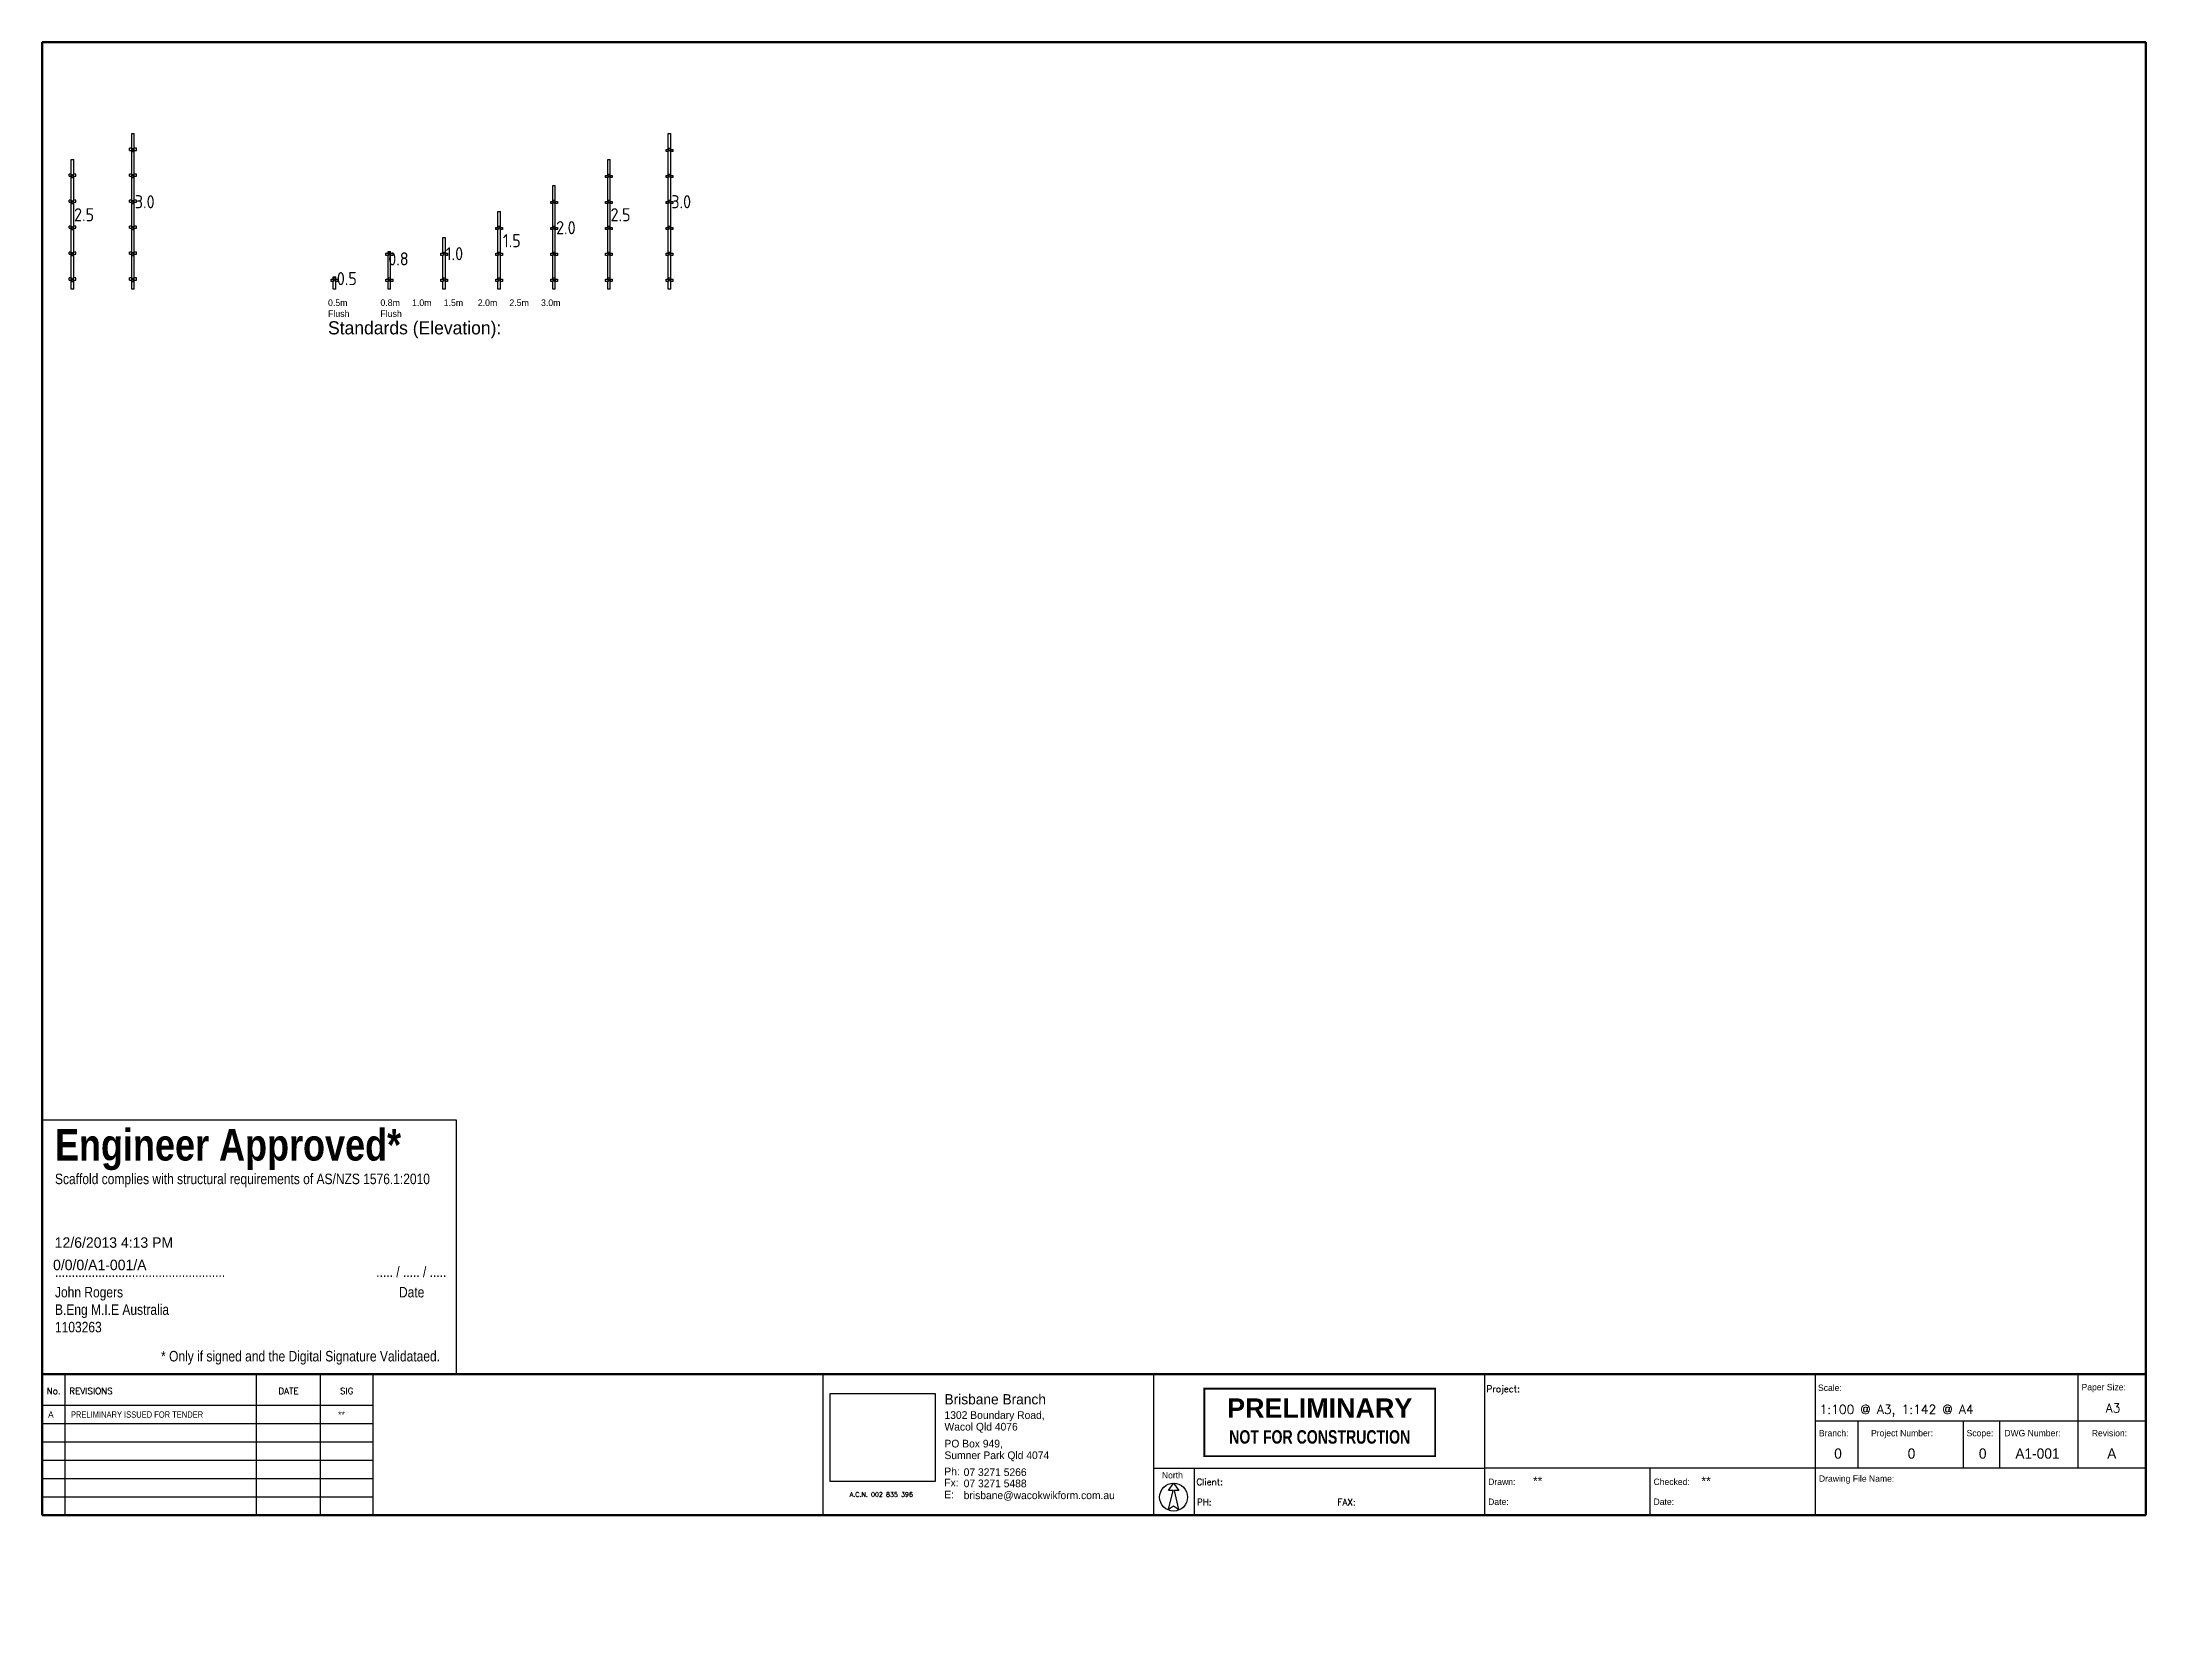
# Paper-space layout '(A3)' of a CAD drawing. Header units: millimetres. Extents: x 0 to 401, y -33 to 272.
# The model-space entities are those that its viewports show. They can reach past a viewport. Long polylines and large blocks are cut down to what shows.
import ezdxf
from ezdxf.enums import TextEntityAlignment as Align

# ---------------------------------------------------------------- set-up
doc = ezdxf.new("R2010")
doc.units = ezdxf.units.MM
doc.layers.get('0').update_dxf_attribs({"linetype": 'CONTINUOUS'})
for name, color, linetype in [('Drawing Sheet', 7, 'CONTINUOUS'), ('PRELIMINARY', 7, 'CONTINUOUS'), ('RED', 8, 'CONTINUOUS')]:
    doc.layers.add(name, color=color, linetype=linetype)
doc.layers.add('Viewport', color=7, linetype='CONTINUOUS', plot=False)
doc.styles.add('ARCH', font='archd.shx', dxfattribs={"height": 250})
doc.styles.add('KwikScaf ISO', font='isocp.shx')
doc.styles.add('ROMANS', font='romans')
doc.styles.add('STAMP', font='ARIALBD.TTF')
picture_1 = doc.add_image_def('image1.jpg', size_in_pixel=(483, 405))

# ---------------------------------------------------------------- blocks, each defined once
blk = doc.blocks.new('PREL')
at = {"layer": 'RED', "const_width": 100}
blk.add_lwpolyline([(6000, 1750), (-6000, 1750), (-6000, -1750), (6000, -1750)], close=True, dxfattribs=at)
at = {"layer": 'RED', "style": 'STAMP'}
blk.add_text('PRELIMINARY', height=1000, dxfattribs=at).set_placement((0, 750), align=Align.MIDDLE)
at = {"layer": 'RED', "style": 'STAMP', "width": 0.75}
blk.add_text('NOT FOR CONSTRUCTION', height=700, dxfattribs=at).set_placement((0, -750), align=Align.MIDDLE)
blk = doc.blocks.new('Revisions')
at = {"layer": 'Drawing Sheet', "color": 5, "style": 'ARCH'}
for tag, p in [('01', (693.39, 209.7)), ('03', (778.76, 209.7)), ('04', (806.45, 209.7))]:
    blk.add_attdef(tag, p, '', height=2.5, dxfattribs=at)
at = {"layer": 'Drawing Sheet', "color": 5, "style": 'ARCH', "width": 0.85}
blk.add_attdef('02', (702.33, 209.7), '', height=2.5, dxfattribs=at)
blk = doc.blocks.new('Branch_Details')
at = {"layer": 'Drawing Sheet', "style": 'ROMANS'}
blk.add_text('A.C.N. 002 835 396', height=1.8, dxfattribs=at).set_placement((713.88, 143.22), align=Align.CENTER)
at = {"layer": 'Drawing Sheet', "char_height": 3, "width": 22.1173, "attachment_point": 1, "style": 'ARCH'}
for s, insert in [('Ph:', (738.42, 154.61)), ('Fx:', (738.42, 150.24)), ('E:', (738.42, 145.62))]:
    blk.add_mtext(s, dxfattribs=dict(at, insert=insert))
at = {"layer": 'Drawing Sheet', "color": 5, "style": 'ARCH', "flags": 8}
for tag, p, height in [('BRANCHNAME', (738.5, 179.22), 4), ('BRANCHADDRESS', (738.5, 173.57), 3), ('BRANCHADDRESS2', (738.5, 169.03), 3), ('BRANCHPOSTALADDRESS', (738.5, 162.45), 3), ('BRANCHPOSTALADDRESS2', (738.5, 157.92), 3), ('BRANCHPHONE', (745.95, 151.31), 3), ('BRANCHFAX', (745.95, 146.94), 3), ('BRANCHEMAIL', (742.34, 142.32), 3)]:
    blk.add_attdef(tag, p, '', height=height, dxfattribs=at)
at = {"layer": 'Drawing Sheet'}
image = blk.add_image(picture_1, insert=(693.9, 149.14), size_in_units=(40.89, 34.29), dxfattribs=at)
image.dxf.flags = 7
blk = doc.blocks.new('North Arrow')
blk.add_lwpolyline([(-53, 1557), (-511, 1557), (0, 2278), (511, 1557), (53, 1557), (490, -323), (0, 0), (-490, -323), (-53, 1557)])
blk = doc.blocks.new('Title_Block')
at = {"layer": 'Drawing Sheet'}
for s, style, p in [('Project:', 'ROMANS', (-256.99, 47.95)), ('Scale:', 'ARCH', (-127.8, 48.38)), ('Paper Size:', 'ARCH', (-25.08, 48.63)), ('Branch:', 'ARCH', (-127.44, 30.71)), ('Project Number:', 'ARCH', (-107.13, 30.71)), ('Scope:', 'ARCH', (-69.88, 30.71)), ('DWG Number:', 'ARCH', (-55.18, 30.71)), ('Revision:', 'ARCH', (-21.08, 30.71)), ('Client:', 'ROMANS', (-370.06, 11.7)), ('Drawn:', 'ARCH', (-256.36, 11.74)), ('Checked:', 'ARCH', (-191.9, 11.74)), ('Drawing File Name:', 'ARCH', (-127.44, 12.99)), ('PH:', 'ROMANS', (-369.86, 3.81)), ('FAX:', 'ROMANS', (-315.07, 3.81)), ('Date:', 'ARCH', (-256.36, 3.98)), ('Date:', 'ARCH', (-191.9, 3.98))]:
    blk.add_text(s, height=2.5, dxfattribs=dict(at, style=style)).set_placement(p)
at = {"layer": 'Drawing Sheet', "color": 5}
for tag, p, style in [('PROJECT_TITLE:', (-239.55, 47.95), 'ROMANS'), ('PROJECT_DESCRIPTION', (-239.55, 41.64), 'ROMANS'), ('SCALE', (-127.19, 39.44), 'ROMANS'), ('PROJECT_DESCRIPTION_2', (-239.55, 35.33), 'ROMANS'), ('PROJECT_DESCRIPTION_3', (-239.55, 29.28), 'ROMANS'), ('PROJECT_DESCRIPTION_4', (-239.55, 22.71), 'ROMANS'), ('CLIENT', (-357.79, 11.7), 'ROMANS'), ('DRAWNBY', (-238.89, 11.55), 'ARCH'), ('CHECKEDBY', (-173.26, 11.55), 'ARCH'), ('PHONE_NO.', (-357.79, 3.81), 'ROMANS'), ('FAX_NO.', (-306.44, 3.81), 'ROMANS'), ('DRAWN_DATE', (-239.11, 3.65), 'ARCH'), ('CHECKED_DATE', (-173.49, 3.65), 'ARCH')]:
    blk.add_attdef(tag, p, '', height=3.5, dxfattribs=dict(at, style=style))
for tag, height, style, p in [('PAPER_SIZE', 3.5, 'ROMANS', (-12.79, 40)), ('BRANCH', 4, 'ARCH', (-119.99, 22)), ('PROJECT_NUMBER', 4, 'ARCH', (-91.36, 22)), ('SCOPE', 4, 'ARCH', (-63.62, 22)), ('DRAWING_NUMBER', 4, 'ARCH', (-42.28, 22)), ('REVISION', 4, 'ARCH', (-13.3, 22))]:
    blk.add_attdef(tag, text='', height=height, dxfattribs=dict(at, style=style)).set_placement(p, align=Align.CENTER)
at = {"layer": 'Drawing Sheet', "color": 5, "style": 'ARCH', "flags": 10}
blk.add_attdef('DRAWING_FILE_NAME', (-100.09, 3.2), '', height=4, dxfattribs=at)
blk = doc.blocks.new('2.0m Standard')
at = {"color": 180, "extrusion": (-1, 6.12323e-17, 0)}
for p, q in [((-40, 1662), (-40, 1702)), ((-36, 1702), (-40, 1702)), ((-40, 1662), (-36, 1662)), ((2, 1702), (-36, 1702)), ((-36, 1662), (2, 1662)), ((0, 1981), (48, 1981)), ((0, 1702), (0, 1981)), ((0, 1207), (0, 1662)), ((2, 1662), (2, 1702)), ((6, 1702), (2, 1702)), ((2, 1662), (6, 1662)), ((6, 1702), (6, 1662)), ((8, 1637), (8, 1677)), ((18, 1677), (8, 1677)), ((8, 1637), (18, 1637)), ((30, 1677), (18, 1677)), ((18, 1637), (30, 1637)), ((40, 1677), (30, 1677)), ((30, 1637), (40, 1637)), ((40, 1637), (40, 1677)), ((42, 1662), (42, 1702)), ((46, 1702), (42, 1702)), ((42, 1662), (46, 1662)), ((46, 1662), (46, 1702)), ((84, 1702), (46, 1702)), ((46, 1662), (84, 1662)), ((48, 1702), (48, 1981)), ((48, 1207), (48, 1662)), ((88, 1702), (84, 1702)), ((84, 1662), (88, 1662)), ((88, 1662), (88, 1702)), ((-36, 1207), (-40, 1207)), ((-40, 1167), (-40, 1207)), ((2, 1207), (-36, 1207)), ((2, 1167), (2, 1207)), ((6, 1207), (2, 1207)), ((6, 1207), (6, 1167)), ((42, 1167), (42, 1207)), ((46, 1207), (42, 1207)), ((84, 1207), (46, 1207)), ((46, 1167), (46, 1207)), ((88, 1207), (84, 1207)), ((88, 1167), (88, 1207)), ((-40, 1167), (-36, 1167)), ((-36, 1167), (2, 1167)), ((0, 712), (0, 1167)), ((2, 1167), (6, 1167)), ((8, 1142), (8, 1182)), ((18, 1182), (8, 1182)), ((8, 1142), (18, 1142)), ((30, 1182), (18, 1182)), ((18, 1142), (30, 1142)), ((40, 1182), (30, 1182)), ((30, 1142), (40, 1142)), ((40, 1142), (40, 1182)), ((42, 1167), (46, 1167)), ((46, 1167), (84, 1167)), ((48, 712), (48, 1167)), ((84, 1167), (88, 1167)), ((-36, 712), (-40, 712)), ((-40, 672), (-40, 712)), ((-40, 672), (-36, 672)), ((2, 712), (-36, 712)), ((-36, 672), (2, 672)), ((0, 217), (0, 672)), ((2, 672), (2, 712)), ((6, 712), (2, 712)), ((2, 672), (6, 672)), ((6, 712), (6, 672)), ((8, 647), (8, 687)), ((18, 687), (8, 687)), ((8, 647), (18, 647)), ((30, 687), (18, 687)), ((18, 647), (30, 647)), ((40, 687), (30, 687)), ((30, 647), (40, 647)), ((40, 647), (40, 687)), ((42, 672), (42, 712)), ((46, 712), (42, 712)), ((42, 672), (46, 672)), ((84, 712), (46, 712)), ((46, 672), (46, 712)), ((46, 672), (84, 672)), ((48, 217), (48, 672)), ((88, 712), (84, 712)), ((84, 672), (88, 672)), ((88, 672), (88, 712)), ((-36, 217), (-40, 217)), ((-40, 177), (-40, 217)), ((-40, 177), (-36, 177)), ((2, 217), (-36, 217)), ((-36, 177), (2, 177)), ((0, 0), (0, 177)), ((48, 0), (0, 0)), ((2, 177), (2, 217)), ((6, 217), (2, 217)), ((2, 177), (6, 177)), ((6, 217), (6, 177)), ((8, 152), (8, 192)), ((18, 192), (8, 192)), ((8, 152), (18, 152)), ((30, 192), (18, 192)), ((18, 152), (30, 152)), ((40, 192), (30, 192)), ((30, 152), (40, 152)), ((40, 152), (40, 192)), ((42, 177), (42, 217)), ((46, 217), (42, 217)), ((42, 177), (46, 177)), ((84, 217), (46, 217)), ((46, 177), (46, 217)), ((46, 177), (84, 177)), ((48, 0), (48, 177)), ((88, 217), (84, 217)), ((84, 177), (88, 177)), ((88, 177), (88, 217))]:
    blk.add_line(p, q, dxfattribs=at)
blk = doc.blocks.new('2.0m Standard with Text')
blk.add_blockref('2.0m Standard', (0, 0))
at = {"color": 7, "style": 'KwikScaf ISO'}
blk.add_text('  2.0  ', height=250, dxfattribs=at).set_placement((723, 1176), align=Align.MIDDLE_RIGHT)
blk = doc.blocks.new('2.5m Standard')
at = {"color": 180, "extrusion": (-1, 6.12323e-17, 0)}
for p, q in [((0, 2476), (48, 2476)), ((0, 2197), (0, 2476)), ((48, 2197), (48, 2476)), ((-36, 2197), (-40, 2197)), ((-40, 2157), (-40, 2197)), ((-40, 2157), (-36, 2157)), ((2, 2197), (-36, 2197)), ((-36, 2157), (2, 2157)), ((0, 1702), (0, 2157)), ((2, 2157), (2, 2197)), ((6, 2197), (2, 2197)), ((2, 2157), (6, 2157)), ((6, 2197), (6, 2157)), ((8, 2132), (8, 2172)), ((18, 2172), (8, 2172)), ((8, 2132), (18, 2132)), ((30, 2172), (18, 2172)), ((18, 2132), (30, 2132)), ((40, 2172), (30, 2172)), ((30, 2132), (40, 2132)), ((40, 2132), (40, 2172)), ((42, 2157), (42, 2197)), ((46, 2197), (42, 2197)), ((42, 2157), (46, 2157)), ((84, 2197), (46, 2197)), ((46, 2157), (46, 2197)), ((46, 2157), (84, 2157)), ((48, 1702), (48, 2157)), ((88, 2197), (84, 2197)), ((84, 2157), (88, 2157)), ((88, 2157), (88, 2197)), ((-36, 1702), (-40, 1702)), ((-40, 1662), (-40, 1702)), ((-40, 1662), (-36, 1662)), ((2, 1702), (-36, 1702)), ((-36, 1662), (2, 1662)), ((0, 1207), (0, 1662)), ((2, 1662), (2, 1702)), ((6, 1702), (2, 1702)), ((2, 1662), (6, 1662)), ((6, 1702), (6, 1662)), ((8, 1637), (8, 1677)), ((18, 1677), (8, 1677)), ((8, 1637), (18, 1637)), ((30, 1677), (18, 1677)), ((18, 1637), (30, 1637)), ((40, 1677), (30, 1677)), ((30, 1637), (40, 1637)), ((40, 1637), (40, 1677)), ((42, 1662), (42, 1702)), ((46, 1702), (42, 1702)), ((42, 1662), (46, 1662)), ((84, 1702), (46, 1702)), ((46, 1662), (46, 1702)), ((46, 1662), (84, 1662)), ((48, 1207), (48, 1662)), ((88, 1702), (84, 1702)), ((84, 1662), (88, 1662)), ((88, 1662), (88, 1702)), ((-36, 1207), (-40, 1207)), ((-40, 1167), (-40, 1207)), ((2, 1207), (-36, 1207)), ((2, 1167), (2, 1207)), ((6, 1207), (2, 1207)), ((6, 1207), (6, 1167)), ((42, 1167), (42, 1207)), ((46, 1207), (42, 1207)), ((84, 1207), (46, 1207)), ((46, 1167), (46, 1207)), ((88, 1207), (84, 1207)), ((88, 1167), (88, 1207)), ((-40, 1167), (-36, 1167)), ((-36, 1167), (2, 1167)), ((0, 712), (0, 1167)), ((2, 1167), (6, 1167)), ((18, 1182), (8, 1182)), ((8, 1142), (8, 1182)), ((8, 1142), (18, 1142)), ((30, 1182), (18, 1182)), ((18, 1142), (30, 1142)), ((40, 1182), (30, 1182)), ((30, 1142), (40, 1142)), ((40, 1142), (40, 1182)), ((42, 1167), (46, 1167)), ((46, 1167), (84, 1167)), ((48, 712), (48, 1167)), ((84, 1167), (88, 1167)), ((-36, 712), (-40, 712)), ((-40, 672), (-40, 712)), ((-40, 672), (-36, 672)), ((2, 712), (-36, 712)), ((-36, 672), (2, 672)), ((0, 217), (0, 672)), ((2, 672), (2, 712)), ((6, 712), (2, 712)), ((2, 672), (6, 672)), ((6, 712), (6, 672)), ((8, 647), (8, 687)), ((18, 687), (8, 687)), ((8, 647), (18, 647)), ((30, 687), (18, 687)), ((18, 647), (30, 647)), ((40, 687), (30, 687)), ((30, 647), (40, 647)), ((40, 647), (40, 687)), ((42, 672), (42, 712)), ((46, 712), (42, 712)), ((42, 672), (46, 672)), ((84, 712), (46, 712)), ((46, 672), (46, 712)), ((46, 672), (84, 672)), ((48, 217), (48, 672)), ((88, 712), (84, 712)), ((84, 672), (88, 672)), ((88, 672), (88, 712)), ((-36, 217), (-40, 217)), ((-40, 177), (-40, 217)), ((-40, 177), (-36, 177)), ((2, 217), (-36, 217)), ((-36, 177), (2, 177)), ((0, 0), (0, 177)), ((48, 0), (0, 0)), ((2, 177), (2, 217)), ((6, 217), (2, 217)), ((2, 177), (6, 177)), ((6, 217), (6, 177)), ((8, 152), (8, 192)), ((18, 192), (8, 192)), ((8, 152), (18, 152)), ((30, 192), (18, 192)), ((18, 152), (30, 152)), ((40, 192), (30, 192)), ((30, 152), (40, 152)), ((40, 152), (40, 192)), ((42, 177), (42, 217)), ((46, 217), (42, 217)), ((42, 177), (46, 177)), ((84, 217), (46, 217)), ((46, 177), (46, 217)), ((46, 177), (84, 177)), ((48, 0), (48, 177)), ((88, 217), (84, 217)), ((84, 177), (88, 177)), ((88, 177), (88, 217))]:
    blk.add_line(p, q, dxfattribs=at)
blk = doc.blocks.new('2.5m Standard with Text')
blk.add_blockref('2.5m Standard', (0, 0))
at = {"color": 7, "style": 'KwikScaf ISO'}
blk.add_text('  2.5  ', height=250, dxfattribs=at).set_placement((723, 1423), align=Align.MIDDLE_RIGHT)
blk = doc.blocks.new('3.0m Standard')
at = {"color": 180, "extrusion": (-1, 6.12323e-17, 0)}
for p, q in [((0, 2972), (48, 2972)), ((0, 2692), (0, 2972)), ((48, 2692), (48, 2972)), ((-36, 2692), (-40, 2692)), ((-40, 2652), (-40, 2692)), ((-40, 2652), (-36, 2652)), ((2, 2692), (-36, 2692)), ((-36, 2652), (2, 2652)), ((0, 2197), (0, 2652)), ((2, 2652), (2, 2692)), ((6, 2692), (2, 2692)), ((2, 2652), (6, 2652)), ((6, 2692), (6, 2652)), ((18, 2667), (8, 2667)), ((8, 2627), (8, 2667)), ((8, 2627), (18, 2627)), ((30, 2667), (18, 2667)), ((18, 2627), (30, 2627)), ((40, 2667), (30, 2667)), ((30, 2627), (40, 2627)), ((40, 2627), (40, 2667)), ((42, 2652), (42, 2692)), ((46, 2692), (42, 2692)), ((42, 2652), (46, 2652)), ((84, 2692), (46, 2692)), ((46, 2652), (46, 2692)), ((46, 2652), (84, 2652)), ((48, 2197), (48, 2652)), ((88, 2692), (84, 2692)), ((84, 2652), (88, 2652)), ((88, 2652), (88, 2692)), ((-36, 2197), (-40, 2197)), ((-40, 2157), (-40, 2197)), ((-40, 2157), (-36, 2157)), ((2, 2197), (-36, 2197)), ((-36, 2157), (2, 2157)), ((0, 1702), (0, 2157)), ((2, 2157), (2, 2197)), ((6, 2197), (2, 2197)), ((2, 2157), (6, 2157)), ((6, 2197), (6, 2157)), ((8, 2132), (8, 2172)), ((18, 2172), (8, 2172)), ((8, 2132), (18, 2132)), ((30, 2172), (18, 2172)), ((18, 2132), (30, 2132)), ((40, 2172), (30, 2172)), ((30, 2132), (40, 2132)), ((40, 2132), (40, 2172)), ((42, 2157), (42, 2197)), ((46, 2197), (42, 2197)), ((42, 2157), (46, 2157)), ((84, 2197), (46, 2197)), ((46, 2157), (46, 2197)), ((46, 2157), (84, 2157)), ((48, 1702), (48, 2157)), ((88, 2197), (84, 2197)), ((84, 2157), (88, 2157)), ((88, 2157), (88, 2197)), ((-36, 1702), (-40, 1702)), ((-40, 1662), (-40, 1702)), ((-40, 1662), (-36, 1662)), ((2, 1702), (-36, 1702)), ((-36, 1662), (2, 1662)), ((0, 1207), (0, 1662)), ((2, 1662), (2, 1702)), ((6, 1702), (2, 1702)), ((2, 1662), (6, 1662)), ((6, 1702), (6, 1662)), ((8, 1637), (8, 1677)), ((18, 1677), (8, 1677)), ((8, 1637), (18, 1637)), ((30, 1677), (18, 1677)), ((18, 1637), (30, 1637)), ((40, 1677), (30, 1677)), ((30, 1637), (40, 1637)), ((40, 1637), (40, 1677)), ((42, 1662), (42, 1702)), ((46, 1702), (42, 1702)), ((42, 1662), (46, 1662)), ((84, 1702), (46, 1702)), ((46, 1662), (46, 1702)), ((46, 1662), (84, 1662)), ((48, 1207), (48, 1662)), ((88, 1702), (84, 1702)), ((84, 1662), (88, 1662)), ((88, 1662), (88, 1702)), ((-36, 1207), (-40, 1207)), ((-40, 1167), (-40, 1207)), ((2, 1207), (-36, 1207)), ((2, 1167), (2, 1207)), ((6, 1207), (2, 1207)), ((6, 1207), (6, 1167)), ((42, 1167), (42, 1207)), ((46, 1207), (42, 1207)), ((84, 1207), (46, 1207)), ((46, 1167), (46, 1207)), ((88, 1207), (84, 1207)), ((88, 1167), (88, 1207)), ((-40, 1167), (-36, 1167)), ((-36, 1167), (2, 1167)), ((0, 712), (0, 1167)), ((2, 1167), (6, 1167)), ((8, 1142), (8, 1182)), ((18, 1182), (8, 1182)), ((8, 1142), (18, 1142)), ((30, 1182), (18, 1182)), ((18, 1142), (30, 1142)), ((40, 1182), (30, 1182)), ((30, 1142), (40, 1142)), ((40, 1142), (40, 1182)), ((42, 1167), (46, 1167)), ((46, 1167), (84, 1167)), ((48, 712), (48, 1167)), ((84, 1167), (88, 1167)), ((-36, 712), (-40, 712)), ((-40, 672), (-40, 712)), ((-40, 672), (-36, 672)), ((2, 712), (-36, 712)), ((-36, 672), (2, 672)), ((0, 217), (0, 672)), ((2, 672), (2, 712)), ((6, 712), (2, 712)), ((2, 672), (6, 672)), ((6, 712), (6, 672)), ((18, 687), (8, 687)), ((8, 647), (8, 687)), ((8, 647), (18, 647)), ((30, 687), (18, 687)), ((18, 647), (30, 647)), ((40, 687), (30, 687)), ((30, 647), (40, 647)), ((40, 647), (40, 687)), ((42, 672), (42, 712)), ((46, 712), (42, 712)), ((42, 672), (46, 672)), ((84, 712), (46, 712)), ((46, 672), (46, 712)), ((46, 672), (84, 672)), ((48, 217), (48, 672)), ((88, 712), (84, 712)), ((84, 672), (88, 672)), ((88, 672), (88, 712)), ((-36, 217), (-40, 217)), ((-40, 177), (-40, 217)), ((-40, 177), (-36, 177)), ((2, 217), (-36, 217)), ((-36, 177), (2, 177)), ((0, 0), (0, 177)), ((48, 0), (0, 0)), ((2, 177), (2, 217)), ((6, 217), (2, 217)), ((2, 177), (6, 177)), ((6, 217), (6, 177)), ((8, 152), (8, 192)), ((18, 192), (8, 192)), ((8, 152), (18, 152)), ((30, 192), (18, 192)), ((18, 152), (30, 152)), ((40, 192), (30, 192)), ((30, 152), (40, 152)), ((40, 152), (40, 192)), ((42, 177), (42, 217)), ((46, 217), (42, 217)), ((42, 177), (46, 177)), ((84, 217), (46, 217)), ((46, 177), (46, 217)), ((46, 177), (84, 177)), ((48, 0), (48, 177)), ((88, 217), (84, 217)), ((84, 177), (88, 177)), ((88, 177), (88, 217))]:
    blk.add_line(p, q, dxfattribs=at)
blk = doc.blocks.new('*U56')
blk.add_blockref('3.0m Standard', (0, 0))
at = {"color": 7, "style": 'KwikScaf ISO'}
blk.add_text('  3.0  ', height=250, dxfattribs=at).set_placement((723, 1671), align=Align.MIDDLE_RIGHT)
blk = doc.blocks.new('0.5m Standard Elev')
at = {"color": 180, "extrusion": (-1, 6.12323e-17, 0)}
for p, q in [((-24, 192), (-24, 238)), ((-24, 0), (-24, 152)), ((24, 0), (-24, 0)), ((24, 192), (24, 238)), ((24, 0), (24, 152))]:
    blk.add_line(p, q, dxfattribs=at)
at = {"color": 180}
for p, q in [((-24, 238), (24, 238)), ((-22, 192), (-22, 152)), ((22, 192), (22, 152))]:
    blk.add_line(p, q, dxfattribs=at)
for points in [[(-64, 192), (-18, 192), (-18, 152), (-64, 152)], [(-16, 217), (16, 217), (16, 177), (-16, 177)], [(18, 192), (64, 192), (64, 152), (18, 152)]]:
    blk.add_lwpolyline(points, close=True, dxfattribs=at)
blk = doc.blocks.new('0.5m Standard Elev with Text')
blk.add_blockref('0.5m Standard Elev', (0, 0))
at = {"color": 7, "style": 'KwikScaf ISO'}
blk.add_text('  0.5  ', height=250, dxfattribs=at).set_placement((715, 205), align=Align.MIDDLE_RIGHT)
blk = doc.blocks.new('0.8m Standard Elev')
at = {"color": 180}
for p, q in [((-24, 721), (24, 721)), ((-22, 687), (-22, 647)), ((22, 687), (22, 647)), ((-22, 192), (-22, 152)), ((22, 192), (22, 152))]:
    blk.add_line(p, q, dxfattribs=at)
at = {"color": 180, "extrusion": (-1, 6.12323e-17, 0)}
for p, q in [((-24, 687), (-24, 721)), ((-24, 192), (-24, 647)), ((24, 687), (24, 721)), ((24, 192), (24, 647)), ((-24, 0), (-24, 152)), ((24, 0), (-24, 0)), ((24, 0), (24, 152))]:
    blk.add_line(p, q, dxfattribs=at)
at = {"color": 180}
for points in [[(-64, 687), (-18, 687), (-18, 647), (-64, 647)], [(-16, 712), (16, 712), (16, 672), (-16, 672)], [(18, 687), (64, 687), (64, 647), (18, 647)], [(-64, 192), (-18, 192), (-18, 152), (-64, 152)], [(-16, 217), (16, 217), (16, 177), (-16, 177)], [(18, 192), (64, 192), (64, 152), (18, 152)]]:
    blk.add_lwpolyline(points, close=True, dxfattribs=at)
blk = doc.blocks.new('0.8m Standard Elev with Elev')
blk.add_blockref('0.8m Standard Elev', (0, 0))
at = {"color": 7, "style": 'KwikScaf ISO'}
blk.add_text('  0.8  ', height=250, dxfattribs=at).set_placement((655, 581), align=Align.MIDDLE_RIGHT)
blk = doc.blocks.new('1.0m Standard Elev')
at = {"color": 180, "extrusion": (-1, 6.12323e-17, 0)}
for p, q in [((-24, 687), (-24, 990)), ((-24, 990), (24, 990)), ((24, 687), (24, 990)), ((-24, 192), (-24, 647)), ((24, 192), (24, 647)), ((-24, 0), (-24, 152)), ((24, 0), (-24, 0)), ((24, 0), (24, 152))]:
    blk.add_line(p, q, dxfattribs=at)
at = {"color": 180}
for p, q in [((-22, 687), (-22, 647)), ((22, 687), (22, 647)), ((-22, 192), (-22, 152)), ((22, 192), (22, 152))]:
    blk.add_line(p, q, dxfattribs=at)
for points in [[(-64, 687), (-18, 687), (-18, 647), (-64, 647)], [(-16, 712), (16, 712), (16, 672), (-16, 672)], [(18, 687), (64, 687), (64, 647), (18, 647)], [(-64, 192), (-18, 192), (-18, 152), (-64, 152)], [(-16, 217), (16, 217), (16, 177), (-16, 177)], [(18, 192), (64, 192), (64, 152), (18, 152)]]:
    blk.add_lwpolyline(points, close=True, dxfattribs=at)
blk = doc.blocks.new('1.0m Standard Elev with Elev')
blk.add_blockref('1.0m Standard Elev', (0, 0))
at = {"color": 7, "style": 'KwikScaf ISO'}
blk.add_text('  1.0  ', height=250, dxfattribs=at).set_placement((647, 680), align=Align.MIDDLE_RIGHT)
blk = doc.blocks.new('1.5m Standard Elev')
at = {"color": 180, "extrusion": (-1, 6.12323e-17, 0)}
for p, q in [((-24, 1485), (24, 1485)), ((-24, 1182), (-24, 1485)), ((24, 1182), (24, 1485)), ((-24, 687), (-24, 1142)), ((24, 687), (24, 1142)), ((-24, 192), (-24, 647)), ((24, 192), (24, 647)), ((-24, 0), (-24, 152)), ((24, 0), (-24, 0)), ((24, 0), (24, 152))]:
    blk.add_line(p, q, dxfattribs=at)
at = {"color": 180}
for p, q in [((-22, 1182), (-22, 1142)), ((22, 1182), (22, 1142)), ((-22, 687), (-22, 647)), ((22, 687), (22, 647)), ((-22, 192), (-22, 152)), ((22, 192), (22, 152))]:
    blk.add_line(p, q, dxfattribs=at)
for points in [[(-16, 1207), (16, 1207), (16, 1167), (-16, 1167)], [(-64, 1182), (-18, 1182), (-18, 1142), (-64, 1142)], [(18, 1182), (64, 1182), (64, 1142), (18, 1142)], [(-64, 687), (-18, 687), (-18, 647), (-64, 647)], [(-16, 712), (16, 712), (16, 672), (-16, 672)], [(18, 687), (64, 687), (64, 647), (18, 647)], [(-64, 192), (-18, 192), (-18, 152), (-64, 152)], [(-16, 217), (16, 217), (16, 177), (-16, 177)], [(18, 192), (64, 192), (64, 152), (18, 152)]]:
    blk.add_lwpolyline(points, close=True, dxfattribs=at)
blk = doc.blocks.new('1.5m Standard Elev with Text')
blk.add_blockref('1.5m Standard Elev', (0, 0))
at = {"color": 7, "style": 'KwikScaf ISO'}
blk.add_text('  1.5  ', height=250, dxfattribs=at).set_placement((699, 928), align=Align.MIDDLE_RIGHT)
blk = doc.blocks.new('2.0m Standard Elev')
at = {"color": 180, "extrusion": (-1, 6.12323e-17, 0)}
for p, q in [((-24, 1981), (24, 1981)), ((-24, 1677), (-24, 1981)), ((-24, 1677), (-24, 1687)), ((-24, 1182), (-24, 1637)), ((24, 1677), (24, 1981)), ((24, 1677), (24, 1687)), ((24, 1182), (24, 1637)), ((-24, 687), (-24, 1142)), ((24, 687), (24, 1142)), ((-24, 192), (-24, 647)), ((24, 192), (24, 647)), ((-24, 0), (-24, 152)), ((24, 0), (-24, 0)), ((24, 0), (24, 152))]:
    blk.add_line(p, q, dxfattribs=at)
at = {"color": 180}
for p, q in [((-22, 1677), (-22, 1637)), ((22, 1677), (22, 1637)), ((-22, 1182), (-22, 1142)), ((22, 1182), (22, 1142)), ((-22, 687), (-22, 647)), ((22, 687), (22, 647)), ((-22, 192), (-22, 152)), ((22, 192), (22, 152))]:
    blk.add_line(p, q, dxfattribs=at)
for points in [[(-64, 1677), (-18, 1677), (-18, 1637), (-64, 1637)], [(-16, 1702), (16, 1702), (16, 1662), (-16, 1662)], [(18, 1677), (64, 1677), (64, 1637), (18, 1637)], [(-16, 1207), (16, 1207), (16, 1167), (-16, 1167)], [(-64, 1182), (-18, 1182), (-18, 1142), (-64, 1142)], [(18, 1182), (64, 1182), (64, 1142), (18, 1142)], [(-64, 687), (-18, 687), (-18, 647), (-64, 647)], [(-16, 712), (16, 712), (16, 672), (-16, 672)], [(18, 687), (64, 687), (64, 647), (18, 647)], [(-64, 192), (-18, 192), (-18, 152), (-64, 152)], [(-16, 217), (16, 217), (16, 177), (-16, 177)], [(18, 192), (64, 192), (64, 152), (18, 152)]]:
    blk.add_lwpolyline(points, close=True, dxfattribs=at)
blk = doc.blocks.new('2.0m Standard Elev with Text')
blk.add_blockref('2.0m Standard Elev', (0, 0))
at = {"color": 7, "style": 'KwikScaf ISO'}
blk.add_text('  2.0  ', height=250, dxfattribs=at).set_placement((699, 1176), align=Align.MIDDLE_RIGHT)
blk = doc.blocks.new('2.5m Standard Elev')
at = {"color": 180, "extrusion": (-1, 6.12323e-17, 0)}
for p, q in [((-24, 2476), (24, 2476)), ((-24, 2172), (-24, 2476)), ((24, 2172), (24, 2476)), ((-24, 2172), (-24, 2182)), ((-24, 1677), (-24, 2132)), ((24, 2172), (24, 2182)), ((24, 1677), (24, 2132)), ((-24, 1677), (-24, 1687)), ((-24, 1182), (-24, 1637)), ((24, 1677), (24, 1687)), ((24, 1182), (24, 1637)), ((-24, 687), (-24, 1142)), ((24, 687), (24, 1142)), ((-24, 192), (-24, 647)), ((24, 192), (24, 647)), ((-24, 0), (-24, 152)), ((24, 0), (-24, 0)), ((24, 0), (24, 152))]:
    blk.add_line(p, q, dxfattribs=at)
at = {"color": 180}
for p, q in [((-22, 2172), (-22, 2132)), ((22, 2172), (22, 2132)), ((-22, 1677), (-22, 1637)), ((22, 1677), (22, 1637)), ((-22, 1182), (-22, 1142)), ((22, 1182), (22, 1142)), ((-22, 687), (-22, 647)), ((22, 687), (22, 647)), ((-22, 192), (-22, 152)), ((22, 192), (22, 152))]:
    blk.add_line(p, q, dxfattribs=at)
for points in [[(-64, 2172), (-18, 2172), (-18, 2132), (-64, 2132)], [(-16, 2197), (16, 2197), (16, 2157), (-16, 2157)], [(18, 2172), (64, 2172), (64, 2132), (18, 2132)], [(-64, 1677), (-18, 1677), (-18, 1637), (-64, 1637)], [(-16, 1702), (16, 1702), (16, 1662), (-16, 1662)], [(18, 1677), (64, 1677), (64, 1637), (18, 1637)], [(-16, 1207), (16, 1207), (16, 1167), (-16, 1167)], [(-64, 1182), (-18, 1182), (-18, 1142), (-64, 1142)], [(18, 1182), (64, 1182), (64, 1142), (18, 1142)], [(-64, 687), (-18, 687), (-18, 647), (-64, 647)], [(-16, 712), (16, 712), (16, 672), (-16, 672)], [(18, 687), (64, 687), (64, 647), (18, 647)], [(-64, 192), (-18, 192), (-18, 152), (-64, 152)], [(-16, 217), (16, 217), (16, 177), (-16, 177)], [(18, 192), (64, 192), (64, 152), (18, 152)]]:
    blk.add_lwpolyline(points, close=True, dxfattribs=at)
blk = doc.blocks.new('2.5m Standard Elev with Text')
blk.add_blockref('2.5m Standard Elev', (0, 0))
at = {"color": 7, "style": 'KwikScaf ISO'}
blk.add_text('  2.5  ', height=250, dxfattribs=at).set_placement((699, 1423), align=Align.MIDDLE_RIGHT)
blk = doc.blocks.new('3.0m Standard Elev')
at = {"color": 180, "extrusion": (-1, 6.12323e-17, 0)}
for p, q in [((-24, 2972), (24, 2972)), ((-24, 2668), (-24, 2972)), ((24, 2668), (24, 2972)), ((-24, 2667), (-24, 2677)), ((-24, 2172), (-24, 2627)), ((24, 2667), (24, 2677)), ((24, 2172), (24, 2627)), ((-24, 2172), (-24, 2182)), ((-24, 1677), (-24, 2132)), ((24, 2172), (24, 2182)), ((24, 1677), (24, 2132)), ((-24, 1677), (-24, 1687)), ((-24, 1182), (-24, 1637)), ((24, 1677), (24, 1687)), ((24, 1182), (24, 1637)), ((-24, 687), (-24, 1142)), ((24, 687), (24, 1142)), ((-24, 192), (-24, 647)), ((24, 192), (24, 647)), ((-24, 0), (-24, 152)), ((24, 0), (-24, 0)), ((24, 0), (24, 152))]:
    blk.add_line(p, q, dxfattribs=at)
at = {"color": 180}
for p, q in [((-22, 2667), (-22, 2627)), ((22, 2667), (22, 2627)), ((-22, 2172), (-22, 2132)), ((22, 2172), (22, 2132)), ((-22, 1677), (-22, 1637)), ((22, 1677), (22, 1637)), ((-22, 1182), (-22, 1142)), ((22, 1182), (22, 1142)), ((-22, 687), (-22, 647)), ((22, 687), (22, 647)), ((-22, 192), (-22, 152)), ((22, 192), (22, 152))]:
    blk.add_line(p, q, dxfattribs=at)
for points in [[(-64, 2667), (-18, 2667), (-18, 2627), (-64, 2627)], [(-16, 2692), (16, 2692), (16, 2652), (-16, 2652)], [(18, 2667), (64, 2667), (64, 2627), (18, 2627)], [(-64, 2172), (-18, 2172), (-18, 2132), (-64, 2132)], [(-16, 2197), (16, 2197), (16, 2157), (-16, 2157)], [(18, 2172), (64, 2172), (64, 2132), (18, 2132)], [(-64, 1677), (-18, 1677), (-18, 1637), (-64, 1637)], [(-16, 1702), (16, 1702), (16, 1662), (-16, 1662)], [(18, 1677), (64, 1677), (64, 1637), (18, 1637)], [(-16, 1207), (16, 1207), (16, 1167), (-16, 1167)], [(-64, 1182), (-18, 1182), (-18, 1142), (-64, 1142)], [(18, 1182), (64, 1182), (64, 1142), (18, 1142)], [(-64, 687), (-18, 687), (-18, 647), (-64, 647)], [(-16, 712), (16, 712), (16, 672), (-16, 672)], [(18, 687), (64, 687), (64, 647), (18, 647)], [(-64, 192), (-18, 192), (-18, 152), (-64, 152)], [(-16, 217), (16, 217), (16, 177), (-16, 177)], [(18, 192), (64, 192), (64, 152), (18, 152)]]:
    blk.add_lwpolyline(points, close=True, dxfattribs=at)
blk = doc.blocks.new('3.0m Standard Elev with Text')
blk.add_blockref('3.0m Standard Elev', (0, 0))
at = {"color": 7, "style": 'KwikScaf ISO'}
blk.add_text('  3.0  ', height=250, dxfattribs=at).set_placement((699, 1671), align=Align.MIDDLE_RIGHT)

msp = doc.modelspace()

# ---------------------------------------------------------------- block references
for name, p in [('*U56', (38650, 19097)), ('3.0m Standard Elev with Text', (48913, 19097)), ('2.5m Standard with Text', (37494, 19097)), ('2.5m Standard Elev with Text', (47758, 19097)), ('2.0m Standard with Text', (36446, 19097)), ('2.0m Standard Elev with Text', (46710, 19097)), ('1.5m Standard Elev with Text', (45662, 19097)), ('1.0m Standard Elev with Elev', (44614, 19097)), ('0.8m Standard Elev with Elev', (43566, 19097)), ('0.5m Standard Elev with Text', (42518, 19097))]:
    msp.add_blockref(name, p)

# ---------------------------------------------------------------- texts
at = {"insert": (42396, 18904), "char_height": 250, "width": 7780.98, "attachment_point": 1, "style": 'ARCH'}
msp.add_mtext('{\\H0.5x;0.5m^I0.8m     1.0m     1.5m      2.0m     2.5m     3.0m\\PFlush}^I{\\H0.5x;Flush}^JStandards (Elevation):', dxfattribs=at)

psp = doc.layouts.new('(A3)')

# ---------------------------------------------------------------- linework, layer by layer
psp.add_lwpolyline([(-0.12, 66.13), (78.92, 66.13), (78.92, 17.63), (-0.12, 17.63)], close=True)
at = {"layer": 'Drawing Sheet', "lineweight": 70}
for p, q in [((-0.12, 271.79), (401.43, 271.79)), ((-0.12, -9.3), (-0.12, 271.79)), ((401.43, 271.79), (401.43, -9.3)), ((-0.12, 17.63), (63.01, 17.63)), ((63.01, 17.63), (148.9, 17.63)), ((148.9, 17.63), (212.04, 17.63)), ((212.04, 17.63), (275.17, 17.63)), ((338.3, 17.63), (275.17, 17.63)), ((401.43, 17.63), (338.3, 17.63)), ((401.43, -9.3), (-0.12, -9.3))]:
    psp.add_line(p, q, dxfattribs=at)
at = {"layer": 'Drawing Sheet'}
for p, q in [((4.31, -9.3), (4.31, 17.63)), ((40.8, -9.3), (40.8, 17.63)), ((53.04, -9.3), (53.04, 17.63)), ((63.01, 17.63), (63.01, -9.3)), ((148.9, 17.63), (148.9, -9.3)), ((212.04, 17.63), (212.04, -9.3)), ((275.17, 17.63), (275.17, -9.3)), ((338.3, 17.63), (338.3, -9.3)), ((388.42, 17.63), (388.42, 8.65)), ((-0.12, 11.68), (63.01, 11.68)), ((-0.12, 8.18), (63.01, 8.18)), ((401.43, 8.65), (338.3, 8.65)), ((346.47, 8.65), (346.47, -0.33)), ((366.57, 8.65), (366.57, -0.33)), ((373.51, 8.65), (373.51, -0.33)), ((388.42, 8.65), (388.42, -0.33)), ((-0.12, 4.68), (63.01, 4.68)), ((-0.12, 1.19), (63.01, 1.19)), ((-0.12, -2.31), (63.01, -2.31)), ((212.04, -0.33), (275.17, -0.33)), ((219.8, -0.33), (219.8, -9.3)), ((338.3, -0.33), (275.17, -0.33)), ((306.74, -0.33), (306.74, -9.17)), ((401.43, -0.33), (338.3, -0.33)), ((-0.12, -5.81), (63.01, -5.81))]:
    psp.add_line(p, q, dxfattribs=at)
psp.add_circle((215.84, -5.87), 2.66, dxfattribs=at)

# ---------------------------------------------------------------- block references
ref = psp.add_blockref('Title_Block', (401.43, -9.3), dxfattribs=dict(xscale=0.4897040518211213, yscale=0.4897040518211475, zscale=0.4897040518211476))
ref.add_attrib('DRAWNBY', '**', (284.45, -3.65), dxfattribs={"layer": 'Drawing Sheet', "color": 5, "height": 1.714, "style": 'ARCH'})
ref.add_attrib('CHECKEDBY', '**', (316.59, -3.65), dxfattribs={"layer": 'Drawing Sheet', "color": 5, "height": 1.714, "style": 'ARCH'})
ref.add_attrib('SCALE', '1:100 @ A3, 1:142 @ A4', (339.15, 10.01), dxfattribs={"layer": 'Drawing Sheet', "color": 5, "height": 1.714, "style": 'ROMANS'})
ref.add_attrib('PAPER_SIZE', 'A3', dxfattribs={"layer": 'Drawing Sheet', "color": 5, "height": 1.714, "style": 'ROMANS'}).set_placement((395.17, 10.28), align=Align.CENTER)
ref.add_attrib('BRANCH', '0', dxfattribs={"layer": 'Drawing Sheet', "color": 5, "height": 1.96, "style": 'ARCH'}).set_placement((342.67, 1.47), align=Align.CENTER)
ref.add_attrib('PROJECT_NUMBER', '0', dxfattribs={"layer": 'Drawing Sheet', "color": 5, "height": 1.96, "style": 'ARCH'}).set_placement((356.69, 1.47), align=Align.CENTER)
ref.add_attrib('SCOPE', '0', dxfattribs={"layer": 'Drawing Sheet', "color": 5, "height": 1.96, "style": 'ARCH'}).set_placement((370.28, 1.47), align=Align.CENTER)
ref.add_attrib('DRAWING_NUMBER', 'A1-001', dxfattribs={"layer": 'Drawing Sheet', "color": 5, "height": 1.959, "style": 'ARCH'}).set_placement((380.73, 1.47), align=Align.CENTER)
ref.add_attrib('REVISION', 'A', dxfattribs={"layer": 'Drawing Sheet', "color": 5, "height": 1.96, "style": 'ARCH'}).set_placement((394.92, 1.47), align=Align.CENTER)
ref = psp.add_blockref('Branch_Details', (-189.52, -75.94), dxfattribs=dict(at, xscale=0.4897040518211213, yscale=0.4897040518211475, zscale=0.4897040518211476))
ref.add_attrib('BRANCHNAME', 'Brisbane Branch', (172.12, 11.83), dxfattribs={"color": 5, "height": 1.9588, "style": 'ARCH'})
ref.add_attrib('BRANCHADDRESS', '1302 Boundary Road,', (172.12, 9.06), dxfattribs={"color": 5, "height": 1.4691, "style": 'ARCH'})
ref.add_attrib('BRANCHADDRESS2', 'Wacol Qld 4076', (172.12, 6.84), dxfattribs={"color": 5, "height": 1.4691, "style": 'ARCH'})
ref.add_attrib('BRANCHPOSTALADDRESS', 'PO Box 949,', (172.12, 3.61), dxfattribs={"color": 5, "height": 1.4691, "style": 'ARCH'})
ref.add_attrib('BRANCHPOSTALADDRESS2', 'Sumner Park Qld 4074', (172.12, 1.39), dxfattribs={"color": 5, "height": 1.4691, "style": 'ARCH'})
ref.add_attrib('BRANCHPHONE', '07 3271 5266', (175.78, -1.84), dxfattribs={"color": 5, "height": 1.4691, "style": 'ARCH'})
ref.add_attrib('BRANCHFAX', '07 3271 5488', (175.78, -3.98), dxfattribs={"color": 5, "height": 1.4691, "style": 'ARCH'})
ref.add_attrib('BRANCHEMAIL', 'brisbane@wacokwikform.com.au', (175.78, -6.25), dxfattribs={"color": 5, "height": 1.4691, "style": 'ARCH'})
ref = psp.add_blockref('Revisions', (-338.55, -93.42), dxfattribs=dict(at, xscale=0.4897040518211213, yscale=0.4897040518211475, zscale=0.4897040518211476))
ref.add_attrib('01', 'A', (1.01, 9.28), dxfattribs={"color": 5, "height": 1.22, "style": 'ARCH'})
ref.add_attrib('02', 'PRELIMINARY ISSUED FOR TENDER', (5.39, 9.28), dxfattribs={"color": 5, "height": 1.2243, "style": 'ARCH', "width": 0.85})
ref.add_attrib('04', '**', (56.38, 9.28), dxfattribs={"color": 5, "height": 1.224, "style": 'ARCH'})
at = {"layer": 'Drawing Sheet', "xscale": 0.001934420749520882, "yscale": 0.001934420749561294, "zscale": 0.00193442074955037}
psp.add_blockref('North Arrow', (215.84, -7.62), dxfattribs=at)
at = {"layer": 'PRELIMINARY', "color": 7, "xscale": 0.003672780388612296, "yscale": 0.003672780388654928, "zscale": 0.003672780388658607}
psp.add_blockref('PREL', (243.74, 8.38), dxfattribs=at)

# ---------------------------------------------------------------- texts
at = {"char_height": 2, "attachment_point": 1, "style": 'ARCH'}
for s, insert in [('12/6/2013 4:13 PM', (2.29, 43.71)), ('0/0/0/A1-001/A', (1.97, 39.44))]:
    psp.add_mtext(s, dxfattribs=dict(at, insert=insert))
at = {"layer": 'Drawing Sheet', "style": 'ROMANS'}
for s, p in [('No.', (2.09, 14.39)), ('DATE', (46.92, 14.39)), ('SIG', (58.02, 14.39))]:
    psp.add_text(s, height=1.224, dxfattribs=at).set_placement(p, align=Align.MIDDLE_CENTER)
psp.add_text('REVISIONS', height=1.224, dxfattribs=at).set_placement((5.07, 14.39), align=Align.MIDDLE_LEFT)
at = {"layer": 'Drawing Sheet', "attachment_point": 1, "style": 'ARCH'}
for s, insert, char_height, width in [('{\\fArial Narrow|b1|i0|c0|p34;Engineer Approved*}', (2.34, 64.36), 6, 76.5881), ('{\\fArial Narrow|b0|i0|c0|p34;\\H1.1765x;Scaffold complies with structural requirements of AS/NZS 1576.1:2010}', (2.34, 55.86), 1.7, 76.5881), ('{\\fArial Narrow|b0|i0|c0|p34;\\H1.1765x;...................................................}', (2.34, 38.13), 1.7, 27.663), ('\\pi2.6312;{\\fArial Narrow|b0|i0|c0|p34;\\H1.1765x;..... / ..... / .....}', (61.03, 38.13), 1.7, 18.2342), ('{\\fArial Narrow|b0|i0|c0|p34;\\H1.1765x;John Rogers\\PB.Eng M.I.E Australia\\P1103263}', (2.34, 34.25), 1.7, 27.663), ('{\\fArial Narrow|b0|i0|c0|p34;\\H1.1765x;Date}', (68, 34.25), 1.7, 9.7876), ('\\pi19.308;{\\fArial Narrow|b0|i0|c0|p34;\\H1.1765x;* Only if signed and the Digital Signature Validataed.}', (3.28, 22.03), 1.7, 72.2888), ('\\pi1.5775;North', (212.04, -1.07), 1.2243, 7.7606)]:
    psp.add_mtext(s, dxfattribs=dict(at, insert=insert, char_height=char_height, width=width))

# ---------------------------------------------------------------- viewports
at = {"layer": 'Viewport', "color": 7}
psp.add_viewport(center=(200.66, 144.71), size=(401.56, 254.1564), view_center_point=(57016.54, 11107.09), view_height=25415.6403, dxfattribs=at)

doc.saveas('drawing.dxf')
